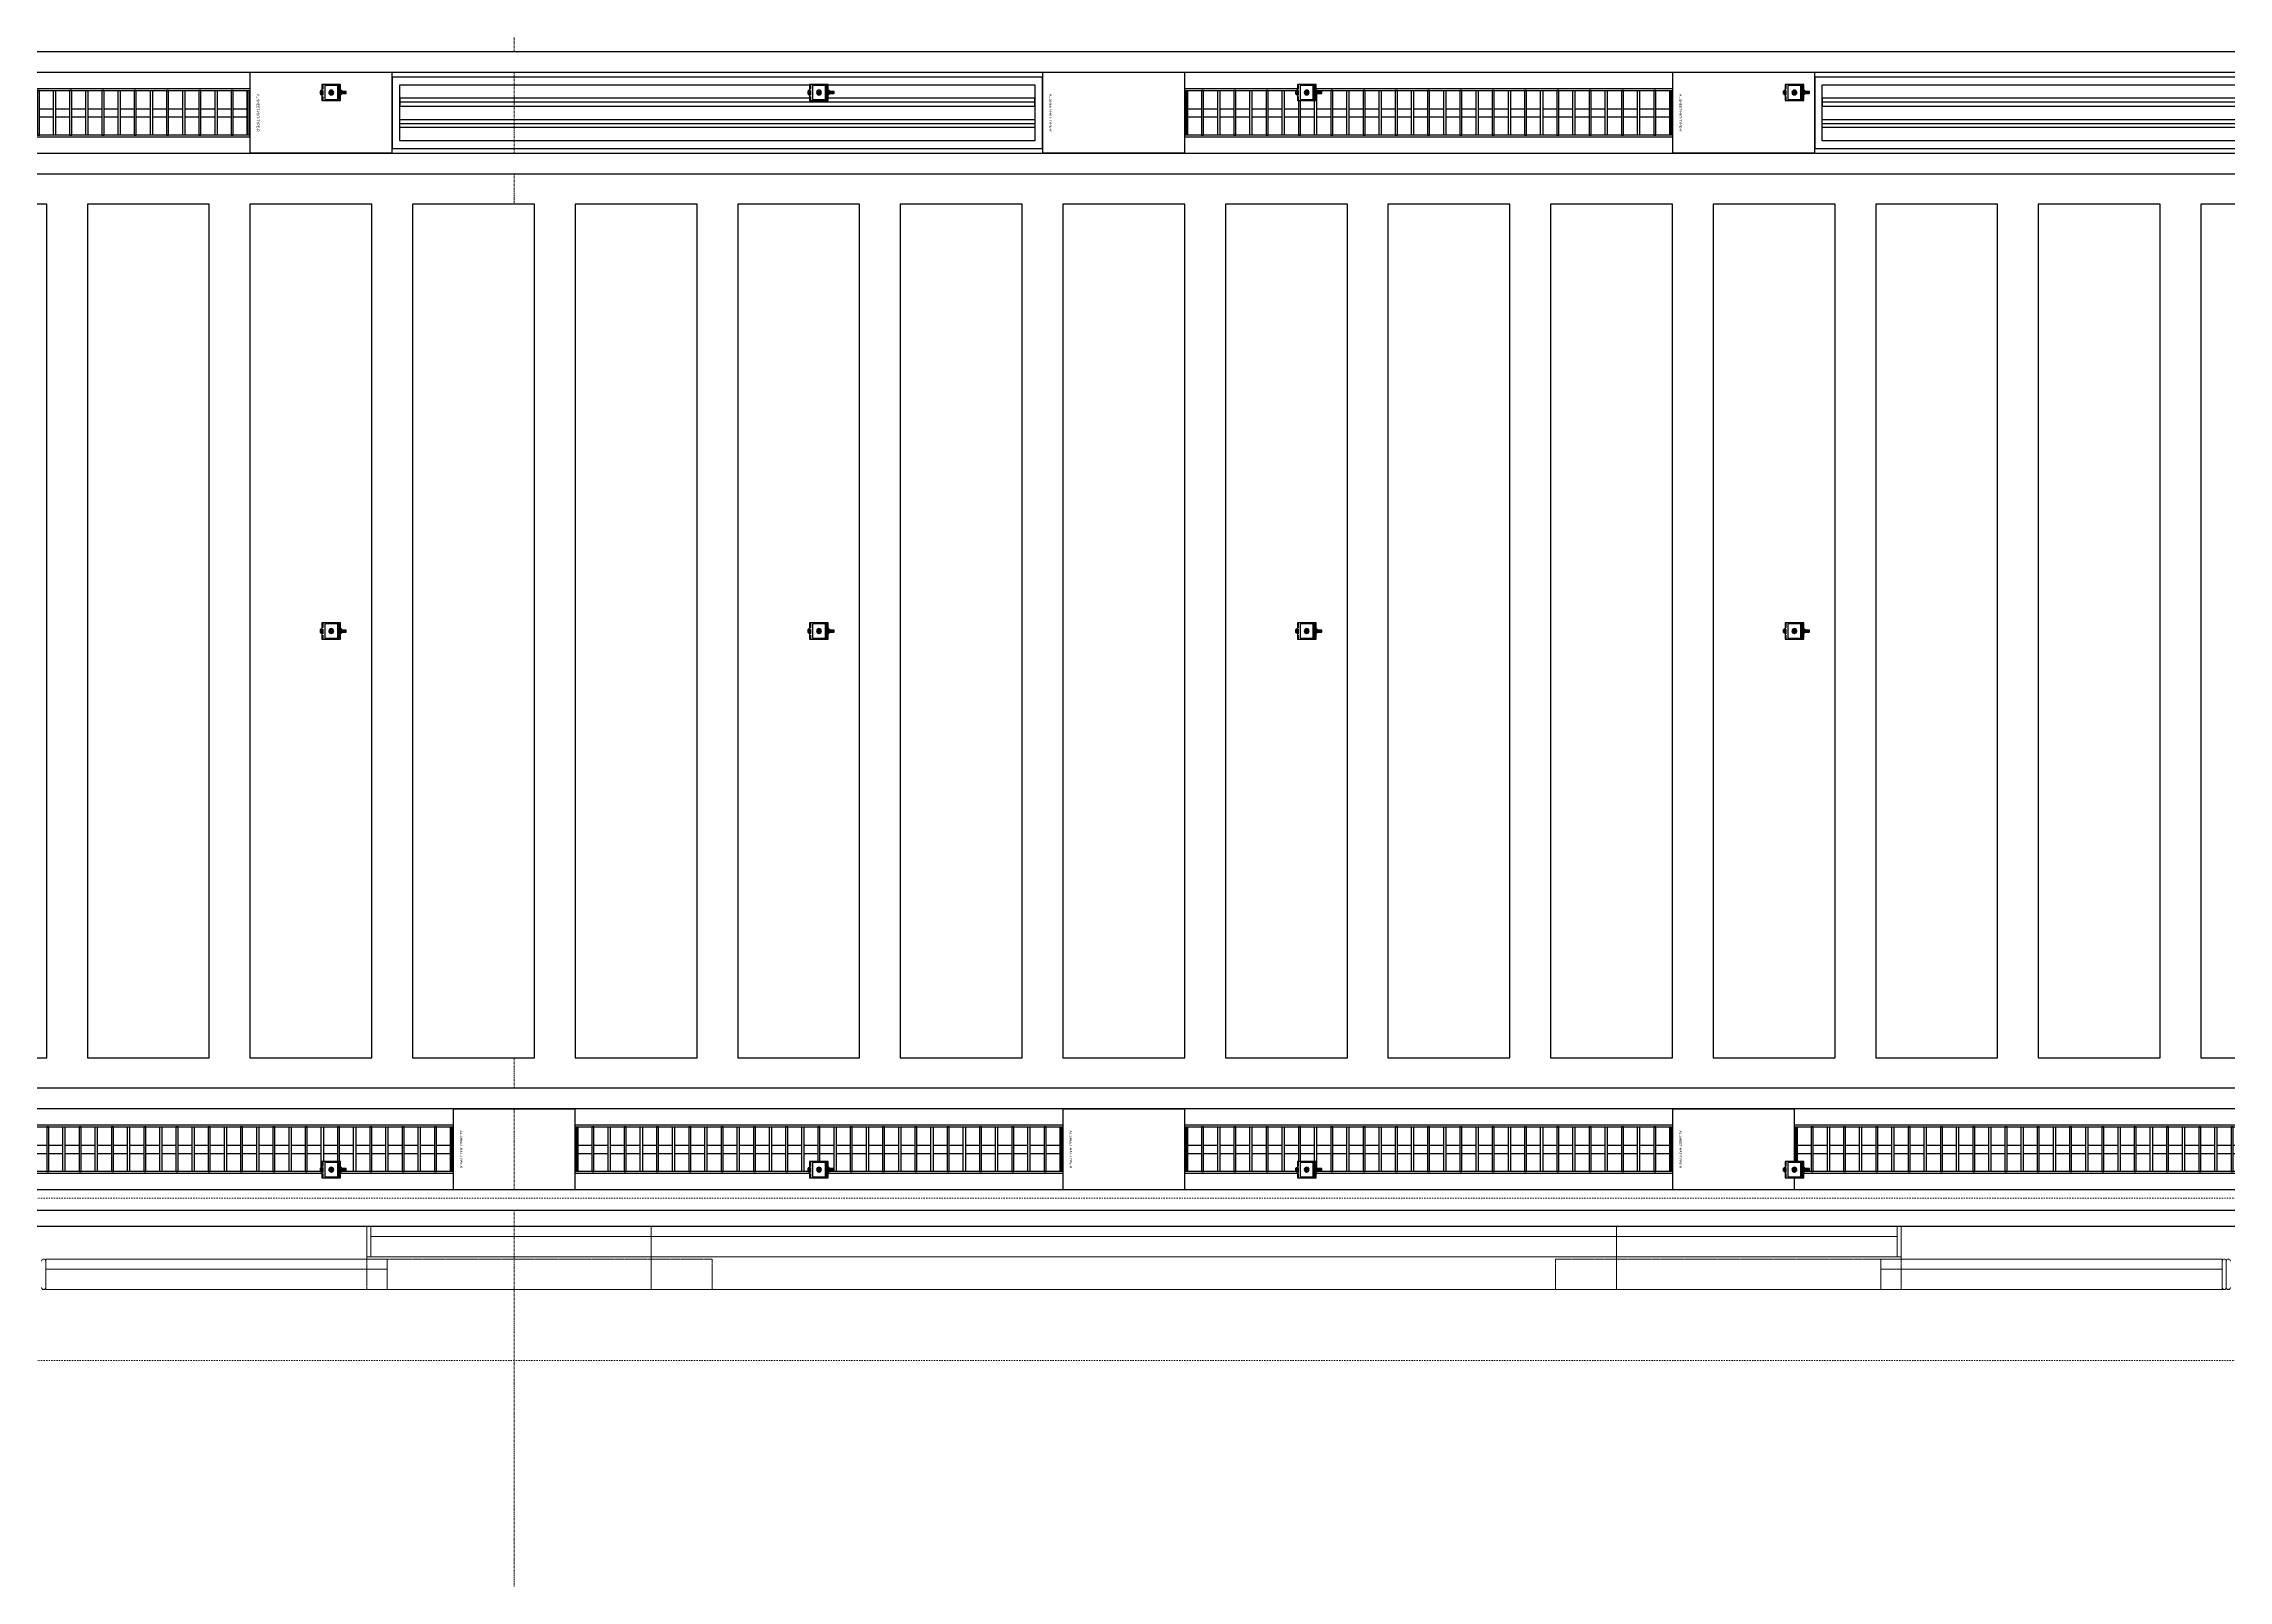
# Model space of a CAD drawing. Header units: millimetres. Extents: x -962357 to -591296, y -195428 to 59420.
# Drawn here: x -814238 to -808863, y -770 to 3010 of the extents above; entities that cross this region are included whole.
import ezdxf
from ezdxf.enums import TextEntityAlignment as Align

# ---------------------------------------------------------------- set-up
doc = ezdxf.new("R2010")
doc.units = ezdxf.units.MM
for name, pattern in [('ACAD_ISO02W100', [15, 12, -3]), ('DASH', [6.35, 3.175, -3.175]), ('DPA_Grid _ Level 100', [10, 5.5, -1.6, 1.3, -1.6]), ('DPA_Hidden 500', [1.4, 0.8, -0.6])]:
    doc.linetypes.add(name, pattern=pattern)
for name, color, linetype in [('000 - CSD_PL_001 - ASCESSORIES', 251, 'Continuous'), ('000 - H A T C H', 8, 'Continuous'), ('000 - WIPEOUT', 250, 'Continuous'), ('001 - ASCESSORIES', 251, 'Continuous'), ('008 - LIGHTING', 1, 'Continuous'), ('A04_TUBE SERIES', 2, 'Continuous'), ('A11_ALU.SOLID SHEET', 2, 'Continuous')]:
    doc.layers.add(name, color=color, linetype=linetype)
for name, color, linetype, lineweight in [('A-GENM', 1, 'Continuous', 9), ('A-GENM-HDLN', 2, 'DPA_Hidden 500', 9), ('Q-SPCQ', 2, 'Continuous', 9), ('Q-SPCQ-HDLN', 2, 'DASH', 9), ('S-GRID', 251, 'Continuous', 9)]:
    doc.layers.add(name, color=color, linetype=linetype, lineweight=lineweight)
doc.layers.get('000 - CSD_PL_001 - ASCESSORIES').off()

# ---------------------------------------------------------------- blocks, each defined once
blk = doc.blocks.new('*U634')
at = {"color": 1}
blk.add_wipeout([(600, -60), (-600, -60), (-600, 60), (600, 60)], dxfattribs=at).dxf.layer = '000 - WIPEOUT'
at = {"layer": '001 - ASCESSORIES', "color": 0}
blk.add_lwpolyline([(600, -60), (-600, -60), (-600, 60), (600, 60)], close=True, dxfattribs=at)
at = {"layer": '001 - ASCESSORIES'}
for points in [[(-593.5, -55), (-598.5, -55), (-598.5, 55), (-593.5, 55)], [(595, -55), (-595, -55), (-595, 55), (595, 55)], [(-558.8, -55), (-553.8, -55), (-553.8, 55), (-558.8, 55)], [(-514, -55), (-519, -55), (-519, 55), (-514, 55)], [(-479.3, -55), (-474.3, -55), (-474.3, 55), (-479.3, 55)], [(-434.6, -55), (-439.6, -55), (-439.6, 55), (-434.6, 55)], [(-399.8, -55), (-394.8, -55), (-394.8, 55), (-399.8, 55)], [(-355.1, -55), (-360.1, -55), (-360.1, 55), (-355.1, 55)], [(-320.4, -55), (-315.4, -55), (-315.4, 55), (-320.4, 55)], [(-275.6, -55), (-280.6, -55), (-280.6, 55), (-275.6, 55)], [(-240.9, -55), (-235.9, -55), (-235.9, 55), (-240.9, 55)], [(-196.2, -55), (-201.2, -55), (-201.2, 55), (-196.2, 55)], [(-161.4, -55), (-156.4, -55), (-156.4, 55), (-161.4, 55)], [(-116.7, -55), (-121.7, -55), (-121.7, 55), (-116.7, 55)], [(-82, -55), (-77, -55), (-77, 55), (-82, 55)], [(-37.2, -55), (-42.2, -55), (-42.2, 55), (-37.2, 55)], [(-2.5, -55), (2.5, -55), (2.5, 55), (-2.5, 55)], [(42.2, -55), (37.2, -55), (37.2, 55), (42.2, 55)], [(77, -55), (82, -55), (82, 55), (77, 55)], [(121.7, -55), (116.7, -55), (116.7, 55), (121.7, 55)], [(156.4, -55), (161.4, -55), (161.4, 55), (156.4, 55)], [(201.2, -55), (196.2, -55), (196.2, 55), (201.2, 55)], [(235.9, -55), (240.9, -55), (240.9, 55), (235.9, 55)], [(280.6, -55), (275.6, -55), (275.6, 55), (280.6, 55)], [(315.4, -55), (320.4, -55), (320.4, 55), (315.4, 55)], [(360.1, -55), (355.1, -55), (355.1, 55), (360.1, 55)], [(394.8, -55), (399.8, -55), (399.8, 55), (394.8, 55)], [(439.6, -55), (434.6, -55), (434.6, 55), (439.6, 55)], [(474.3, -55), (479.3, -55), (479.3, 55), (474.3, 55)], [(519, -55), (514, -55), (514, 55), (519, 55)], [(553.8, -55), (558.8, -55), (558.8, 55), (553.8, 55)], [(598.5, -55), (593.5, -55), (593.5, 55), (598.5, 55)]]:
    blk.add_lwpolyline(points, close=True, dxfattribs=at)
for points in [[(-593.5, 10), (-558.8, 10)], [(-553.8, 10), (-519, 10)], [(-514, 10), (-479.3, 10)], [(-474.3, 10), (-439.6, 10)], [(-434.6, 10), (-399.8, 10)], [(-394.8, 10), (-360.1, 10)], [(-355.1, 10), (-320.4, 10)], [(-315.4, 10), (-280.6, 10)], [(-275.6, 10), (-240.9, 10)], [(-235.9, 10), (-201.2, 10)], [(-196.2, 10), (-161.4, 10)], [(-156.4, 10), (-121.7, 10)], [(-116.7, 10), (-82, 10)], [(-77, 10), (-42.2, 10)], [(-37.2, 10), (-2.5, 10)], [(2.5, 10), (37.2, 10)], [(42.2, 10), (77, 10)], [(82, 10), (116.7, 10)], [(121.7, 10), (156.4, 10)], [(161.4, 10), (196.2, 10)], [(201.2, 10), (235.9, 10)], [(240.9, 10), (275.6, 10)], [(280.6, 10), (315.4, 10)], [(320.4, 10), (355.1, 10)], [(360.1, 10), (394.8, 10)], [(399.8, 10), (434.6, 10)], [(439.6, 10), (474.3, 10)], [(479.3, 10), (514, 10)], [(519, 10), (553.8, 10)], [(558.8, 10), (593.5, 10)], [(-593.5, -10), (-558.8, -10)], [(-553.8, -10), (-519, -10)], [(-514, -10), (-479.3, -10)], [(-474.3, -10), (-439.6, -10)], [(-434.6, -10), (-399.8, -10)], [(-394.8, -10), (-360.1, -10)], [(-355.1, -10), (-320.4, -10)], [(-315.4, -10), (-280.6, -10)], [(-275.6, -10), (-240.9, -10)], [(-235.9, -10), (-201.2, -10)], [(-196.2, -10), (-161.4, -10)], [(-156.4, -10), (-121.7, -10)], [(-116.7, -10), (-82, -10)], [(-77, -10), (-42.2, -10)], [(-37.2, -10), (-2.5, -10)], [(2.5, -10), (37.2, -10)], [(42.2, -10), (77, -10)], [(82, -10), (116.7, -10)], [(121.7, -10), (156.4, -10)], [(161.4, -10), (196.2, -10)], [(201.2, -10), (235.9, -10)], [(240.9, -10), (275.6, -10)], [(280.6, -10), (315.4, -10)], [(320.4, -10), (355.1, -10)], [(360.1, -10), (394.8, -10)], [(399.8, -10), (434.6, -10)], [(439.6, -10), (474.3, -10)], [(479.3, -10), (514, -10)], [(519, -10), (553.8, -10)], [(558.8, -10), (593.5, -10)]]:
    blk.add_lwpolyline(points, dxfattribs=at)
blk = doc.blocks.new('*U374')
at = {"layer": '001 - ASCESSORIES', "color": 0, "linetype": 'ByBlock'}
blk.add_lwpolyline([(800, 87.5), (-800, 87.5), (-800, -87.5), (800, -87.5)], close=True, dxfattribs=at)
at = {"layer": '001 - ASCESSORIES', "linetype": 'ByBlock'}
for points in [[(-781.5, 69), (781.5, 69), (781.5, -69), (-781.5, -69)], [(781.5, 36.3), (-781.5, 36.3), (-781.5, 16.3), (781.5, 16.3)], [(-781.5, -16.3), (781.5, -16.3), (781.5, -36.3), (-781.5, -36.3)]]:
    blk.add_lwpolyline(points, close=True, dxfattribs=at)
for points in [[(781.5, 26.3), (-781.5, 26.3)], [(-781.5, -26.3), (781.5, -26.3)]]:
    blk.add_lwpolyline(points, dxfattribs=at)
blk = doc.blocks.new('*U499')
at = {"layer": 'A11_ALU.SOLID SHEET', "color": 0}
blk.add_lwpolyline([(350, -98.8), (350, 98.8), (0, 98.8), (0, -98.8)], close=True, dxfattribs=at)
at = {"layer": 'Defpoints', "color": 250}
blk.add_point((0, 0), dxfattribs=at)
blk.add_text('AL.SHEET-HAT-TYPE-R', height=6, rotation=270, dxfattribs=at).set_placement((15, 0), align=Align.BOTTOM_CENTER)
blk = doc.blocks.new('*U627')
blk.add_attdef('EXTR.OVL-LENGTH_', (-25, -59.1), '', height=5)
blk.add_wipeout([(-25, 0), (25, 0), (25, 67400), (-25, 67400)]).dxf.layer = '000 - WIPEOUT'
at = {"layer": 'A04_TUBE SERIES', "color": 0}
blk.add_lwpolyline([(-25, 0), (25, 0), (25, 67400), (-25, 67400)], close=True, dxfattribs=at)
blk = doc.blocks.new('*U628')
blk.add_attdef('EXTR.OVL-LENGTH_', (-25, -59.1), '', height=5)
blk.add_wipeout([(-25, 0), (25, 0), (25, 67400), (-25, 67400)]).dxf.layer = '000 - WIPEOUT'
at = {"layer": 'A04_TUBE SERIES', "color": 0}
blk.add_lwpolyline([(-25, 0), (25, 0), (25, 67400), (-25, 67400)], close=True, dxfattribs=at)
blk = doc.blocks.new('*U500')
at = {"layer": 'A11_ALU.SOLID SHEET', "color": 0}
blk.add_lwpolyline([(300, -98.8), (300, 98.8), (0, 98.8), (0, -98.8)], close=True, dxfattribs=at)
at = {"layer": 'Defpoints', "color": 250}
blk.add_point((0, 0), dxfattribs=at)
blk.add_text('AL.SHEET-HAT-TYPE-R', height=6, rotation=270, dxfattribs=at).set_placement((15, 0), align=Align.BOTTOM_CENTER)
blk = doc.blocks.new('*U632')
blk.add_attdef('EXTR.OVL-LENGTH_', (-25, -59.1), '', height=5)
blk.add_wipeout([(-25, 0), (25, 0), (25, 67400), (-25, 67400)]).dxf.layer = '000 - WIPEOUT'
at = {"layer": 'A04_TUBE SERIES', "color": 0}
blk.add_lwpolyline([(-25, 0), (25, 0), (25, 67400), (-25, 67400)], close=True, dxfattribs=at)
blk = doc.blocks.new('*U633')
blk.add_attdef('EXTR.OVL-LENGTH_', (-25, -59.1), '', height=5)
blk.add_wipeout([(-25, 0), (25, 0), (25, 67400), (-25, 67400)]).dxf.layer = '000 - WIPEOUT'
at = {"layer": 'A04_TUBE SERIES', "color": 0}
blk.add_lwpolyline([(-25, 0), (25, 0), (25, 67400), (-25, 67400)], close=True, dxfattribs=at)
blk = doc.blocks.new('*U614')
at = {"color": 3}
for points in [[(-1050, -3650), (1050, -3650), (1050, -3950), (-1050, -3950)], [(-1050, -4050), (1050, -4050), (1050, -4350), (-1050, -4350)], [(-1050, -4450), (1050, -4450), (1050, -4750), (-1050, -4750)], [(-1050, -4850), (1050, -4850), (1050, -5150), (-1050, -5150)], [(-1050, -5250), (1050, -5250), (1050, -5550), (-1050, -5550)], [(-1050, -5650), (1050, -5650), (1050, -5950), (-1050, -5950)], [(-1050, -6050), (1050, -6050), (1050, -6350), (-1050, -6350)], [(-1050, -6450), (1050, -6450), (1050, -6750), (-1050, -6750)], [(-1050, -6850), (1050, -6850), (1050, -7150), (-1050, -7150)], [(-1050, -7250), (1050, -7250), (1050, -7550), (-1050, -7550)], [(-1050, -7650), (1050, -7650), (1050, -7950), (-1050, -7950)], [(-1050, -8050), (1050, -8050), (1050, -8350), (-1050, -8350)], [(-1050, -8450), (1050, -8450), (1050, -8750), (-1050, -8750)], [(-1050, -8850), (1050, -8850), (1050, -9150), (-1050, -9150)], [(-1050, -9250), (1050, -9250), (1050, -9550), (-1050, -9550)]]:
    blk.add_wipeout(points, dxfattribs=at).dxf.layer = '000 - WIPEOUT'
at = {"layer": 'A11_ALU.SOLID SHEET', "color": 0, "linetype": 'ByBlock'}
for points in [[(-1050, -3950), (1050, -3950), (1050, -3650), (-1050, -3650)], [(-1050, -4350), (1050, -4350), (1050, -4050), (-1050, -4050)], [(-1050, -4750), (1050, -4750), (1050, -4450), (-1050, -4450)], [(-1050, -5150), (1050, -5150), (1050, -4850), (-1050, -4850)], [(-1050, -5550), (1050, -5550), (1050, -5250), (-1050, -5250)], [(-1050, -5950), (1050, -5950), (1050, -5650), (-1050, -5650)], [(-1050, -6350), (1050, -6350), (1050, -6050), (-1050, -6050)], [(-1050, -6750), (1050, -6750), (1050, -6450), (-1050, -6450)], [(-1050, -7150), (1050, -7150), (1050, -6850), (-1050, -6850)], [(-1050, -7550), (1050, -7550), (1050, -7250), (-1050, -7250)], [(-1050, -7950), (1050, -7950), (1050, -7650), (-1050, -7650)], [(-1050, -8350), (1050, -8350), (1050, -8050), (-1050, -8050)], [(-1050, -8750), (1050, -8750), (1050, -8450), (-1050, -8450)], [(-1050, -9150), (1050, -9150), (1050, -8850), (-1050, -8850)], [(-1050, -9550), (1050, -9550), (1050, -9250), (-1050, -9250)]]:
    blk.add_lwpolyline(points, close=True, dxfattribs=at)
blk = doc.blocks.new('*U5836')
blk.add_lwpolyline([(-107450, -550), (27650, -550), (27650, -3480), (-107450, -3480)], close=True)
at = {"layer": '008 - LIGHTING'}
for p in [(-67900, -740), (-67900, -740), (-67900, -740), (-64400, -740), (-64400, -740), (-64400, -740)]:
    blk.add_blockref('*U374', p, dxfattribs=at)
at = {"layer": 'A11_ALU.SOLID SHEET', "color": 1}
for name, p in [('*U499', (-69050, -740)), ('*U499', (-67100, -740)), ('*U499', (-65550, -740)), ('*U500', (-68550, -3290)), ('*U500', (-67050, -3290)), ('*U500', (-65550, -3290))]:
    blk.add_blockref(name, p, dxfattribs=at)
at = {"layer": '008 - LIGHTING'}
for p in [(-69650, -740), (-66150, -740), (-69150, -3290), (-67650, -3290), (-66150, -3290), (-64650, -3290)]:
    blk.add_blockref('*U634', p, dxfattribs=at)
at = {"layer": 'A04_TUBE SERIES', "linetype": 'ByBlock', "rotation": 270}
for name, p in [('*U628', (-107350, -615)), ('*U627', (-107350, -865)), ('*U632', (-107350, -3165)), ('*U633', (-107350, -3415))]:
    blk.add_blockref(name, p, dxfattribs=at)
at = {"layer": 'A11_ALU.SOLID SHEET', "linetype": 'ByBlock', "rotation": 90}
blk.add_blockref('*U614', (-73500, -2015), dxfattribs=at)
at = {"layer": '008 - LIGHTING'}
for p in [(-69650, -740), (-66150, -740), (-69150, -3290), (-67650, -3290), (-66150, -3290), (-64650, -3290)]:
    blk.add_blockref('*U634', p, dxfattribs=at)
for p in [(-69650, -740), (-66150, -740), (-69150, -3290), (-67650, -3290), (-66150, -3290), (-64650, -3290)]:
    blk.add_blockref('*U634', p, dxfattribs=at)
blk = doc.blocks.new('DPA_Speciality_PlatformScreenDoor - Length_135300-12767973-4180-01 LOWER PLATFORM LEVEL - REFLECTED CEILING PLAN')
at = {"layer": 'A-GENM'}
for p, q in [((92232.5, -250), (92142.5, -250)), ((92142.5, -250), (92232.5, -250)), ((92337.5, -250), (92147.4, -250)), ((92147.4, -250), (92337.5, -250)), ((92242.5, -250), (92332.5, -250)), ((92332.5, -250), (92242.5, -250)), ((96712.5, -250), (96902.6, -250)), ((96902.6, -250), (96712.5, -250)), ((96807.5, -250), (96717.5, -250)), ((96717.5, -250), (96807.5, -250)), ((96817.5, -250), (96907.5, -250)), ((96907.5, -250), (96817.5, -250)), ((92890.3, -330), (93014.1, -330)), ((92903.4, -330), (92954, -330)), ((92950.4, -330), (93003.5, -330)), ((94490.3, -330), (94614.1, -330)), ((94500.9, -330), (94554, -330)), ((94550.4, -330), (94603.5, -330))]:
    blk.add_line(p, q, dxfattribs=at)
at = {"layer": 'A-GENM-HDLN'}
for p, q in [((92637.5, -175), (92637.5, -250)), ((92637.5, -175), (93487.5, -175)), ((93487.5, -250), (93487.5, -175)), ((95562.5, -250), (95562.5, -175)), ((96412.5, -175), (95562.5, -175)), ((96412.5, -175), (96412.5, -250)), ((92637.5, -250), (93487.5, -250)), ((96412.5, -250), (95562.5, -250))]:
    blk.add_line(p, q, dxfattribs=at)
at = {"layer": 'Q-SPCQ'}
for p, q in [((91837.5, -245), (91837.5, -180)), ((91837.5, -180), (91837.5, -245)), ((91837.5, -180), (91837.5, -245)), ((91837.5, -245), (91837.5, -180)), ((92687.5, -175), (91847.5, -175)), ((91847.5, -175), (92687.5, -175)), ((91847.5, -175), (91847.5, -225)), ((91847.5, -175), (91847.5, -225)), ((91847.5, -245), (91847.5, -180)), ((91847.5, -180), (91847.5, -245)), ((91877.5, -175), (92657.5, -175)), ((92657.5, -175), (91877.5, -175)), ((92657.5, -175), (91877.5, -175)), ((91877.5, -175), (92657.5, -175)), ((92637.5, -175), (93337.5, -175)), ((92687.5, -225), (92687.5, -175)), ((92687.5, -175), (92687.5, -225)), ((93337.5, -175), (93337.5, -330)), ((93337.5, -175), (95712.5, -175)), ((93337.5, -330), (93337.5, -175)), ((93337.5, -200), (93337.5, -187.5)), ((93337.5, -187.5), (93337.5, -200)), ((93337.5, -305), (93337.5, -200)), ((93337.5, -200), (93337.5, -305)), ((95712.5, -175), (95712.5, -330)), ((95712.5, -175), (96412.5, -175)), ((95712.5, -330), (95712.5, -175)), ((95712.5, -200), (95712.5, -187.5)), ((95712.5, -187.5), (95712.5, -200)), ((95712.5, -305), (95712.5, -200)), ((95712.5, -200), (95712.5, -305)), ((96362.5, -175), (97202.5, -175)), ((97202.5, -175), (96362.5, -175)), ((96362.5, -175), (96362.5, -225)), ((96362.5, -225), (96362.5, -175)), ((97172.5, -175), (96392.5, -175)), ((96392.5, -175), (97172.5, -175)), ((96392.5, -175), (97172.5, -175)), ((97172.5, -175), (96392.5, -175)), ((97202.5, -225), (97202.5, -175)), ((97202.5, -225), (97202.5, -175)), ((97202.5, -180), (97202.5, -245)), ((97202.5, -245), (97202.5, -180)), ((91847.5, -225), (92687.5, -225)), ((92687.5, -225), (91847.5, -225)), ((91847.5, -250), (91847.5, -225)), ((91847.5, -225), (91847.5, -250)), ((92687.5, -225), (91847.5, -225)), ((91847.5, -225), (91847.5, -250)), ((91847.5, -250), (91847.5, -225)), ((91847.5, -225), (92687.5, -225)), ((92687.5, -225), (91847.5, -225)), ((91847.5, -225), (92687.5, -225)), ((91847.5, -250), (92687.5, -250)), ((92687.5, -250), (91847.5, -250)), ((91847.5, -250), (92687.5, -250)), ((92687.5, -250), (91847.5, -250)), ((92657.5, -225), (91877.5, -225)), ((91877.5, -225), (92657.5, -225)), ((91877.5, -225), (92657.5, -225)), ((92657.5, -225), (91877.5, -225)), ((92637.5, -225), (91897.5, -225)), ((91897.5, -225), (92637.5, -225)), ((92637.5, -225), (91897.5, -225)), ((91897.5, -225), (92637.5, -225)), ((92637.5, -250), (91897.5, -250)), ((91897.5, -250), (92637.5, -250)), ((92637.5, -250), (91897.5, -250)), ((91897.5, -250), (92637.5, -250)), ((92637.5, -305), (92637.5, -250)), ((92637.5, -250), (92637.5, -330)), ((92647.5, -255), (92637.5, -255)), ((92637.5, -255), (92637.5, -330)), ((92637.5, -330), (92637.5, -255)), ((92637.5, -255), (92647.5, -255)), ((92647.5, -330), (92647.5, -255)), ((92647.5, -255), (92647.5, -330)), ((93337.5, -255), (92647.5, -255)), ((92647.5, -255), (93337.5, -255)), ((92647.5, -255), (92647.5, -305)), ((92647.5, -255), (92647.5, -305)), ((92687.5, -225), (92687.5, -250)), ((92687.5, -225), (92687.5, -250)), ((92687.5, -250), (92687.5, -225)), ((92687.5, -225), (92687.5, -250)), ((92697.5, -255), (93277.5, -255)), ((93277.5, -255), (92697.5, -255)), ((93287.5, -255), (92697.5, -255)), ((92697.5, -255), (93287.5, -255)), ((95712.5, -255), (93337.5, -255)), ((93337.5, -255), (95712.5, -255)), ((93337.5, -255), (93337.5, -305)), ((93337.5, -255), (93337.5, -305)), ((93337.5, -305), (93337.5, -255)), ((93337.5, -255), (93337.5, -305)), ((95662.5, -255), (93387.5, -255)), ((93387.5, -255), (95662.5, -255)), ((93397.5, -255), (95652.5, -255)), ((95652.5, -255), (93397.5, -255)), ((95712.5, -255), (96402.5, -255)), ((96402.5, -255), (95712.5, -255)), ((95712.5, -255), (95712.5, -305)), ((95712.5, -305), (95712.5, -255)), ((95712.5, -305), (95712.5, -255)), ((95712.5, -255), (95712.5, -305)), ((95762.5, -255), (96352.5, -255)), ((96352.5, -255), (95762.5, -255)), ((96352.5, -255), (95772.5, -255)), ((95772.5, -255), (96352.5, -255)), ((97202.5, -225), (96362.5, -225)), ((96362.5, -225), (97202.5, -225)), ((96362.5, -250), (96362.5, -225)), ((96362.5, -250), (96362.5, -225)), ((97202.5, -225), (96362.5, -225)), ((96362.5, -225), (96362.5, -250)), ((96362.5, -250), (96362.5, -225)), ((96362.5, -225), (97202.5, -225)), ((96362.5, -225), (97202.5, -225)), ((97202.5, -225), (96362.5, -225)), ((97202.5, -250), (96362.5, -250)), ((96362.5, -250), (97202.5, -250)), ((96362.5, -250), (97202.5, -250)), ((97202.5, -250), (96362.5, -250)), ((96392.5, -225), (97172.5, -225)), ((97172.5, -225), (96392.5, -225)), ((97172.5, -225), (96392.5, -225)), ((96392.5, -225), (97172.5, -225)), ((96402.5, -255), (96402.5, -330)), ((96412.5, -255), (96402.5, -255)), ((96402.5, -255), (96412.5, -255)), ((96402.5, -330), (96402.5, -255)), ((96402.5, -305), (96402.5, -255)), ((96402.5, -305), (96402.5, -255)), ((96412.5, -225), (97152.5, -225)), ((97152.5, -225), (96412.5, -225)), ((96412.5, -225), (97152.5, -225)), ((97152.5, -225), (96412.5, -225)), ((96412.5, -250), (97152.5, -250)), ((97152.5, -250), (96412.5, -250)), ((96412.5, -250), (97152.5, -250)), ((97152.5, -250), (96412.5, -250)), ((96412.5, -330), (96412.5, -250)), ((96412.5, -250), (96412.5, -305)), ((96412.5, -330), (96412.5, -255)), ((96412.5, -255), (96412.5, -330)), ((97202.5, -225), (97202.5, -250)), ((97202.5, -250), (97202.5, -225)), ((97202.5, -250), (97202.5, -225)), ((97202.5, -225), (97202.5, -250)), ((92637.5, -317.5), (92637.5, -305)), ((93337.5, -305), (92647.5, -305)), ((92647.5, -305), (93327.5, -305)), ((92647.5, -305), (92647.5, -330)), ((92647.5, -305), (92647.5, -330)), ((92647.5, -305), (93327.5, -305)), ((93327.5, -305), (92647.5, -305)), ((92647.5, -330), (92647.5, -305)), ((92647.5, -305), (92647.5, -330)), ((93337.5, -305), (92647.5, -305)), ((92647.5, -305), (93337.5, -305)), ((93277.5, -305), (92697.5, -305)), ((92697.5, -305), (93277.5, -305)), ((93277.5, -305), (92697.5, -305)), ((92697.5, -305), (93277.5, -305)), ((93287.5, -305), (92697.5, -305)), ((92697.5, -305), (93287.5, -305)), ((92697.5, -305), (93277.5, -305)), ((93277.5, -305), (92697.5, -305)), ((93327.5, -305), (93337.5, -305)), ((93337.5, -317.5), (93337.5, -305)), ((95712.5, -305), (93337.5, -305)), ((93337.5, -305), (93347.5, -305)), ((93337.5, -330), (93337.5, -305)), ((93337.5, -305), (93337.5, -330)), ((95712.5, -305), (93337.5, -305)), ((93337.5, -305), (95712.5, -305)), ((93337.5, -305), (93337.5, -317.5)), ((93337.5, -330), (93337.5, -305)), ((93337.5, -305), (93337.5, -330)), ((93347.5, -305), (95702.5, -305)), ((93347.5, -305), (95702.5, -305)), ((95702.5, -305), (93347.5, -305)), ((95662.5, -305), (93387.5, -305)), ((93387.5, -305), (95662.5, -305)), ((95652.5, -305), (93397.5, -305)), ((93397.5, -305), (95652.5, -305)), ((95652.5, -305), (93397.5, -305)), ((93397.5, -305), (95652.5, -305)), ((93397.5, -305), (95652.5, -305)), ((95652.5, -305), (93397.5, -305)), ((95702.5, -305), (95712.5, -305)), ((95712.5, -317.5), (95712.5, -305)), ((95712.5, -305), (95722.5, -305)), ((96402.5, -305), (95712.5, -305)), ((95712.5, -305), (95712.5, -330)), ((95712.5, -330), (95712.5, -305)), ((95712.5, -305), (96402.5, -305)), ((96402.5, -305), (95712.5, -305)), ((95712.5, -305), (95712.5, -317.5)), ((95712.5, -330), (95712.5, -305)), ((95712.5, -305), (95712.5, -330)), ((95722.5, -305), (96402.5, -305)), ((96402.5, -305), (95722.5, -305)), ((95722.5, -305), (96402.5, -305)), ((95762.5, -305), (96352.5, -305)), ((96352.5, -305), (95762.5, -305)), ((95772.5, -305), (96352.5, -305)), ((96352.5, -305), (95772.5, -305)), ((95772.5, -305), (96352.5, -305)), ((96352.5, -305), (95772.5, -305)), ((96352.5, -305), (95772.5, -305)), ((95772.5, -305), (96352.5, -305)), ((96402.5, -330), (96402.5, -305)), ((96402.5, -330), (96402.5, -305)), ((96402.5, -305), (96402.5, -330)), ((96402.5, -330), (96402.5, -305)), ((96412.5, -305), (96412.5, -317.5)), ((92637.5, -330), (93337.5, -330)), ((92637.5, -330), (92647.5, -330)), ((92647.5, -330), (92637.5, -330)), ((93327.5, -330), (92647.5, -330)), ((92647.5, -330), (93337.5, -330)), ((92647.5, -330), (93327.5, -330)), ((93327.5, -330), (92647.5, -330)), ((93277.5, -330), (92697.5, -330)), ((92697.5, -330), (93277.5, -330)), ((93277.5, -330), (92697.5, -330)), ((92697.5, -330), (93277.5, -330)), ((93337.5, -330), (93327.5, -330)), ((93337.5, -330), (95712.5, -330)), ((93347.5, -330), (93337.5, -330)), ((93337.5, -330), (95712.5, -330)), ((95702.5, -330), (93347.5, -330)), ((93347.5, -330), (95702.5, -330)), ((95702.5, -330), (93347.5, -330)), ((95652.5, -330), (93397.5, -330)), ((93397.5, -330), (95652.5, -330)), ((95652.5, -330), (93397.5, -330)), ((93397.5, -330), (95652.5, -330)), ((95712.5, -330), (95702.5, -330)), ((95712.5, -330), (96412.5, -330)), ((95712.5, -330), (96402.5, -330)), ((95722.5, -330), (95712.5, -330)), ((96402.5, -330), (95722.5, -330)), ((96402.5, -330), (95722.5, -330)), ((95722.5, -330), (96402.5, -330)), ((95772.5, -330), (96352.5, -330)), ((96352.5, -330), (95772.5, -330)), ((95772.5, -330), (96352.5, -330)), ((96352.5, -330), (95772.5, -330)), ((96402.5, -330), (96412.5, -330)), ((96412.5, -330), (96402.5, -330))]:
    blk.add_line(p, q, dxfattribs=at)
for centre, start, end in [((91832.5, -180), 360, 180), ((91832.5, -180), 0, 180), ((91842.5, -180), 0, 180), ((91842.5, -180), 0, 180), ((97207.5, -180), 360, 180), ((97207.5, -180), 0, 180), ((91832.5, -245), 180, 360), ((91832.5, -245), 180, 0), ((91842.5, -245), 180, 360), ((91842.5, -245), 180, 360), ((97207.5, -245), 180, 360), ((97207.5, -245), 180, 0)]:
    blk.add_arc(centre, 5, start, end, dxfattribs=at)
at = {"layer": 'Q-SPCQ-HDLN'}
for p, q in [((135200, 0), (-100, 0)), ((135200, -330), (-100, -330)), ((135200, -400), (-100, -400))]:
    blk.add_line(p, q, dxfattribs=at)
blk = doc.blocks.new('C-1-PP19-AR-4180-01-B_20250908-040939_EXDOWNLIGHT')
at = {"layer": 'Q-SPCQ', "rotation": 180}
blk.add_blockref('DPA_Speciality_PlatformScreenDoor - Length_135300-12767973-4180-01 LOWER PLATFORM LEVEL - REFLECTED CEILING PLAN', (27650, -3810), dxfattribs=at)
blk = doc.blocks.new('000 - ASSCESSORIES_FAMELINE_GALV.BRACKET_FITTING_L-PROFILE_BK-08_TOP_VIEW')
at = {"linetype": 'Continuous'}
blk.add_wipeout([(-17.5, 19), (-17.5, -16), (17.5, -16), (17.5, 19)], dxfattribs=at).dxf.layer = '000 - WIPEOUT'
at = {"layer": '001 - ASCESSORIES', "linetype": 'ByBlock'}
blk.add_lwpolyline([(-17.5, 19), (17.5, 19), (17.5, 16), (-17.5, 16)], close=True, dxfattribs=at)
at = {"layer": '001 - ASCESSORIES', "color": 0, "linetype": 'Continuous'}
blk.add_lwpolyline([(-17.5, 19), (-17.5, -16), (17.5, -16), (17.5, 19)], close=True, dxfattribs=at)
at = {"layer": '001 - ASCESSORIES'}
blk.add_circle((0, 0), 3.5, dxfattribs=at)
blk = doc.blocks.new('*U492')
at = {"layer": '001 - ASCESSORIES', "color": 0}
blk.add_blockref('000 - ASSCESSORIES_FAMELINE_GALV.BRACKET_FITTING_L-PROFILE_BK-08_TOP_VIEW', (0, 0), dxfattribs=at)
blk = doc.blocks.new('000 - DYNAMIC_VIEW_ASSCESSORIES_GALV.STUD_FULL_THREAD_1-4_TOP_VIEW')
at = {"layer": '000 - H A T C H'}
h = blk.add_hatch(color=250, dxfattribs=at)
h.dxf.hatch_style = 1
edge = h.paths.add_edge_path()
edge.add_arc((0, 0), 3.18, 0, 360)
at = {"layer": '001 - ASCESSORIES', "color": 0}
blk.add_circle((0, 0), 3.18, dxfattribs=at)
blk = doc.blocks.new('*U485')
at = {"layer": '001 - ASCESSORIES', "color": 0}
blk.add_blockref('000 - DYNAMIC_VIEW_ASSCESSORIES_GALV.STUD_FULL_THREAD_1-4_TOP_VIEW', (0, 0), dxfattribs=at)
blk = doc.blocks.new('000 - ASSCESSORIES_FAMELINE_GALV.BRACKET_FITTING_U-PROFILE_BK-07_TOP_VIEW')
at = {"linetype": 'Continuous'}
blk.add_wipeout([(20, -23), (20, 23), (-20, 23), (-20, -23)], dxfattribs=at).dxf.layer = '000 - WIPEOUT'
at = {"layer": '001 - ASCESSORIES', "linetype": 'ACAD_ISO02W100'}
for p, q in [((20, 21), (-20, 21)), ((20, -21), (-20, -21))]:
    blk.add_line(p, q, dxfattribs=at)
at = {"layer": '001 - ASCESSORIES', "color": 0, "linetype": 'Continuous'}
blk.add_lwpolyline([(20, -23), (20, 23), (-20, 23), (-20, -23)], close=True, dxfattribs=at)
at = {"layer": '001 - ASCESSORIES', "linetype": 'Continuous'}
blk.add_circle((0, 0), 3.5, dxfattribs=at)
blk = doc.blocks.new('*U489')
at = {"layer": '001 - ASCESSORIES', "color": 0, "linetype": 'ByBlock'}
blk.add_blockref('000 - ASSCESSORIES_FAMELINE_GALV.BRACKET_FITTING_U-PROFILE_BK-07_TOP_VIEW', (0, 0), dxfattribs=at)
blk = doc.blocks.new('*U281')
at = {"layer": '001 - ASCESSORIES', "color": 0}
blk.add_lwpolyline([(4.6, 0), (2.3, 4), (-2.3, 4), (-4.6, 0), (-2.3, -4), (2.3, -4)], close=True, dxfattribs=at)
at = {"layer": '001 - ASCESSORIES', "color": 8}
blk.add_circle((0, 0), 3.85, dxfattribs=at)
at = {"layer": '001 - ASCESSORIES', "color": 0}
blk.add_circle((0, 0), 2.6, dxfattribs=at)
blk = doc.blocks.new('*U639')
at = {"layer": '000 - CSD_PL_001 - ASCESSORIES', "color": 0, "rotation": 270}
blk.add_blockref('*U281', (0, 0), dxfattribs=at)
blk = doc.blocks.new('*U308')
at = {"layer": '001 - ASCESSORIES'}
blk.add_lwpolyline([(-0.3, -4.5), (-0.3, -2.5, -19.949874), (0.3, -2.5), (0.3, -4.5)], format="xyb", dxfattribs=at)
blk.add_arc((0, 0), 4.5, 273.1847, 266.8153, dxfattribs=at)
blk = doc.blocks.new('000 - ASSCESSORIES_SPRING_WASHER_M5_TOP_VIEW')
at = {"color": 6}
blk.add_blockref('*U308', (0, 0), dxfattribs=at)
blk = doc.blocks.new('*U641')
at = {"color": 6}
blk.add_blockref('000 - ASSCESSORIES_SPRING_WASHER_M5_TOP_VIEW', (0, 0), dxfattribs=at)
blk = doc.blocks.new('*U307')
at = {"layer": '001 - ASCESSORIES'}
blk.add_lwpolyline([(-0.3, -6), (-0.3, -2.5, -19.949874), (0.2, -2.5), (0.2, -6)], format="xyb", dxfattribs=at)
blk.add_arc((0, 0), 6, 273.1847, 266.8153, dxfattribs=at)
blk = doc.blocks.new('000 - ASSCESSORIES_WASHER_M5_TOP_VIEW')
at = {"color": 6}
blk.add_blockref('*U307', (0, 0), dxfattribs=at)
blk = doc.blocks.new('*U640')
at = {"color": 6}
blk.add_blockref('000 - ASSCESSORIES_WASHER_M5_TOP_VIEW', (0, 0), dxfattribs=at)
blk = doc.blocks.new('*U282')
at = {"color": 1}
for p, q in [((-3.5, 3.5), (3.5, 3.5)), ((-3.5, 0), (3.5, 0))]:
    blk.add_line(p, q, dxfattribs=at)
at = {"color": 0}
for points in [[(-2.3, 3.2, 0.249855), (-4.6, 3.2), (-4.6, 0.3, 0.249855), (-2.3, 0.3)], [(2.3, 3.2, 0.062432), (0, 3.5, 0.062432), (-2.3, 3.2), (-2.3, 0.3, 0.061701), (0, 0, 0.061701), (2.3, 0.3)], [(4.6, 3.2, 0.249855), (2.3, 3.2), (2.3, 0.3, 0.249855), (4.6, 0.3)]]:
    blk.add_lwpolyline(points, format="xyb", close=True, dxfattribs=at)
blk = doc.blocks.new('*U296')
at = {"layer": '000 - H A T C H'}
h = blk.add_hatch(dxfattribs=at)
h.set_pattern_fill('ANSI35', color=8, scale=4, angle=65)
h.set_pattern_definition([(110, (-0.5, 0), (-0.939693, -0.34202), []), (110, (-0.2012, 0.6409), (-0.939693, -0.34202), [1.25, -0.25, 0, -0.25])])
h.paths.add_polyline_path([(0, -2.5), (59.5, -2.5), (59.5, 2.5), (0, 2.5)])
at = {"color": 8}
blk.add_line((59.5, -2.5), (59.5, 2.5), dxfattribs=at)
at = {"color": 1}
blk.add_lwpolyline([(59.5, 2.5), (0, 2.5), (0, -2.5), (59.5, -2.5), (60, -2), (60, 2)], close=True, dxfattribs=at)
blk = doc.blocks.new('*U448')
at = {"layer": '000 - H A T C H'}
h = blk.add_hatch(color=250, dxfattribs=at)
h.dxf.hatch_style = 1
edge = h.paths.add_edge_path()
edge.add_line((-0.3, -4.6), (-3.2, -4.6))
edge.add_arc((-1, -3.5), 2.45, 180, 208.0569, ccw=False)
edge.add_line((-3.5, -3.5), (-3.5, 0))
edge.add_arc((5.9, 0), 9.36, 179.9761, 180.0239, ccw=False)
edge.add_line((-3.5, 0), (-3.5, 0))
edge.add_arc((5.9, 0), 9.36, 179.9761, 180.0239, ccw=False)
edge.add_line((-3.5, 0), (-3.5, 3.5))
edge.add_arc((-1, 3.5), 2.45, 151.9431, 180, ccw=False)
edge.add_line((-3.2, 4.6), (-0.3, 4.6))
edge.add_arc((-2.5, 3.5), 2.45, 360, 388.0569, ccw=False)
edge.add_line((0, 3.5), (0, -3.5))
edge.add_arc((-2.5, -3.5), 2.45, 331.9431, 360, ccw=False)
blk.add_blockref('*U296', (0, 0))
at = {"layer": '001 - ASCESSORIES', "rotation": 90}
blk.add_blockref('*U282', (0, 0), dxfattribs=at)
blk = doc.blocks.new('*U306')
blk.add_wipeout([(-6, 0.65), (6, 0.65), (6, -0.65), (-6, -0.65)]).dxf.layer = '000 - WIPEOUT'
at = {"layer": '001 - ASCESSORIES'}
blk.add_lwpolyline([(-6, 0.65), (6, 0.65), (6, -0.65), (-6, -0.65)], close=True, dxfattribs=at)
blk.add_wipeout([(0.1, -0.65), (6, -0.65), (6, 0.65), (0.1, 0.65)]).dxf.layer = '000 - WIPEOUT'
blk.add_wipeout([(-0.1, -0.65), (-6, -0.65), (-6, 0.65), (-0.1, 0.65)]).dxf.layer = '000 - WIPEOUT'
for points in [[(-0.1, -0.65), (-6, -0.65), (-6, 0.65), (-0.1, 0.65)], [(0.1, -0.65), (6, -0.65), (6, 0.65), (0.1, 0.65)]]:
    blk.add_lwpolyline(points, close=True, dxfattribs=at)
blk = doc.blocks.new('000 - ASSCESSORIES_WASHER_M5_FRONT-SIDE-BACK_VIEW')
at = {"color": 6}
blk.add_blockref('*U306', (0, 0), dxfattribs=at)
blk = doc.blocks.new('*U637')
at = {"color": 6}
blk.add_blockref('000 - ASSCESSORIES_WASHER_M5_FRONT-SIDE-BACK_VIEW', (0, 0), dxfattribs=at)
blk = doc.blocks.new('*U309')
blk.add_wipeout([(-4.5, 0.65), (4.5, 0.65), (4.5, -0.65), (-4.5, -0.65)]).dxf.layer = '000 - WIPEOUT'
at = {"layer": '001 - ASCESSORIES'}
blk.add_lwpolyline([(-4.5, 0.65), (4.5, 0.65), (4.5, -0.65), (-4.5, -0.65)], close=True, dxfattribs=at)
blk.add_wipeout([(0.1, -0.95), (4.5, -0.65), (4.5, 0.65), (0.1, 0.35)]).dxf.layer = '000 - WIPEOUT'
blk.add_wipeout([(-0.1, -0.35), (-4.5, -0.65), (-4.5, 0.65), (-0.1, 0.95)]).dxf.layer = '000 - WIPEOUT'
for points in [[(-0.1, -0.35), (-4.5, -0.65), (-4.5, 0.65), (-0.1, 0.95)], [(0.1, -0.95), (4.5, -0.65), (4.5, 0.65), (0.1, 0.35)]]:
    blk.add_lwpolyline(points, close=True, dxfattribs=at)
blk = doc.blocks.new('000 - ASSCESSORIES_SPRING_WASHER_M5_FRONT-SIDE-BACK_VIEW')
at = {"color": 6}
blk.add_blockref('*U309', (0, 0), dxfattribs=at)
blk = doc.blocks.new('*U638')
at = {"color": 6}
blk.add_blockref('000 - ASSCESSORIES_SPRING_WASHER_M5_FRONT-SIDE-BACK_VIEW', (0, 0), dxfattribs=at)
blk = doc.blocks.new('*U486')
at = {"layer": '001 - ASCESSORIES'}
blk.add_blockref('*U448', (-23, 0), dxfattribs=at)
at = {"layer": '001 - ASCESSORIES', "color": 6, "rotation": 180}
for name in ['*U640', '*U641']:
    blk.add_blockref(name, (0, 0), dxfattribs=at)
at = {"layer": '001 - ASCESSORIES', "color": 2, "rotation": 270}
blk.add_blockref('*U639', (0, 0), dxfattribs=at)
blk.add_blockref('*U639', (0, 0), dxfattribs=at)
at = {"layer": '001 - ASCESSORIES', "color": 0, "rotation": 90}
blk.add_blockref('*U489', (0, 0), dxfattribs=at)
at = {"layer": '001 - ASCESSORIES', "color": 0, "rotation": 270}
blk.add_blockref('*U492', (0, 0), dxfattribs=at)
at = {"layer": '001 - ASCESSORIES', "color": 6}
for name in ['*U640', '*U641']:
    blk.add_blockref(name, (0, 0), dxfattribs=at)
at = {"layer": '001 - ASCESSORIES', "color": 2, "rotation": 90}
blk.add_blockref('*U639', (0, 0), dxfattribs=at)
blk.add_blockref('*U639', (0, 0), dxfattribs=at)
at = {"layer": '001 - ASCESSORIES', "color": 1}
blk.add_blockref('*U485', (0, 0), dxfattribs=at)
at = {"layer": '001 - ASCESSORIES', "rotation": 90}
blk.add_blockref('*U637', (23.65, 0), dxfattribs=at)
blk.add_blockref('*U638', (25.25, 0), dxfattribs=at)
blk = doc.blocks.new('C-1-PP19-AR-4180-01-B_20250903-141828_ERROR_HANGING')
at = {"layer": '000 - CSD_PL_001 - ASCESSORIES', "linetype": 'ByBlock'}
for p in [(-68850, -690), (-67650, -690), (-66450, -690), (-65250, -690), (-68850, -2015), (-67650, -2015), (-66450, -2015), (-65250, -2015), (-68850, -3340), (-67650, -3340), (-66450, -3340), (-65250, -3340)]:
    blk.add_blockref('*U486', p, dxfattribs=at)

msp = doc.modelspace()

# ---------------------------------------------------------------- linework, layer by layer
at = {"layer": 'S-GRID', "linetype": 'DPA_Grid _ Level 100'}
msp.add_line((-813080, -30741.3), (-813080, 54920.2), dxfattribs=at)

# ---------------------------------------------------------------- next in the draw order: block references
msp.add_blockref('*U5836', (-744680, 3580))

# ---------------------------------------------------------------- next in the draw order: block references
msp.add_blockref('C-1-PP19-AR-4180-01-B_20250908-040939_EXDOWNLIGHT', (-744680, 3580))

# ---------------------------------------------------------------- next in the draw order: block references
msp.add_blockref('C-1-PP19-AR-4180-01-B_20250903-141828_ERROR_HANGING', (-744680, 3580))

doc.saveas('drawing.dxf')
